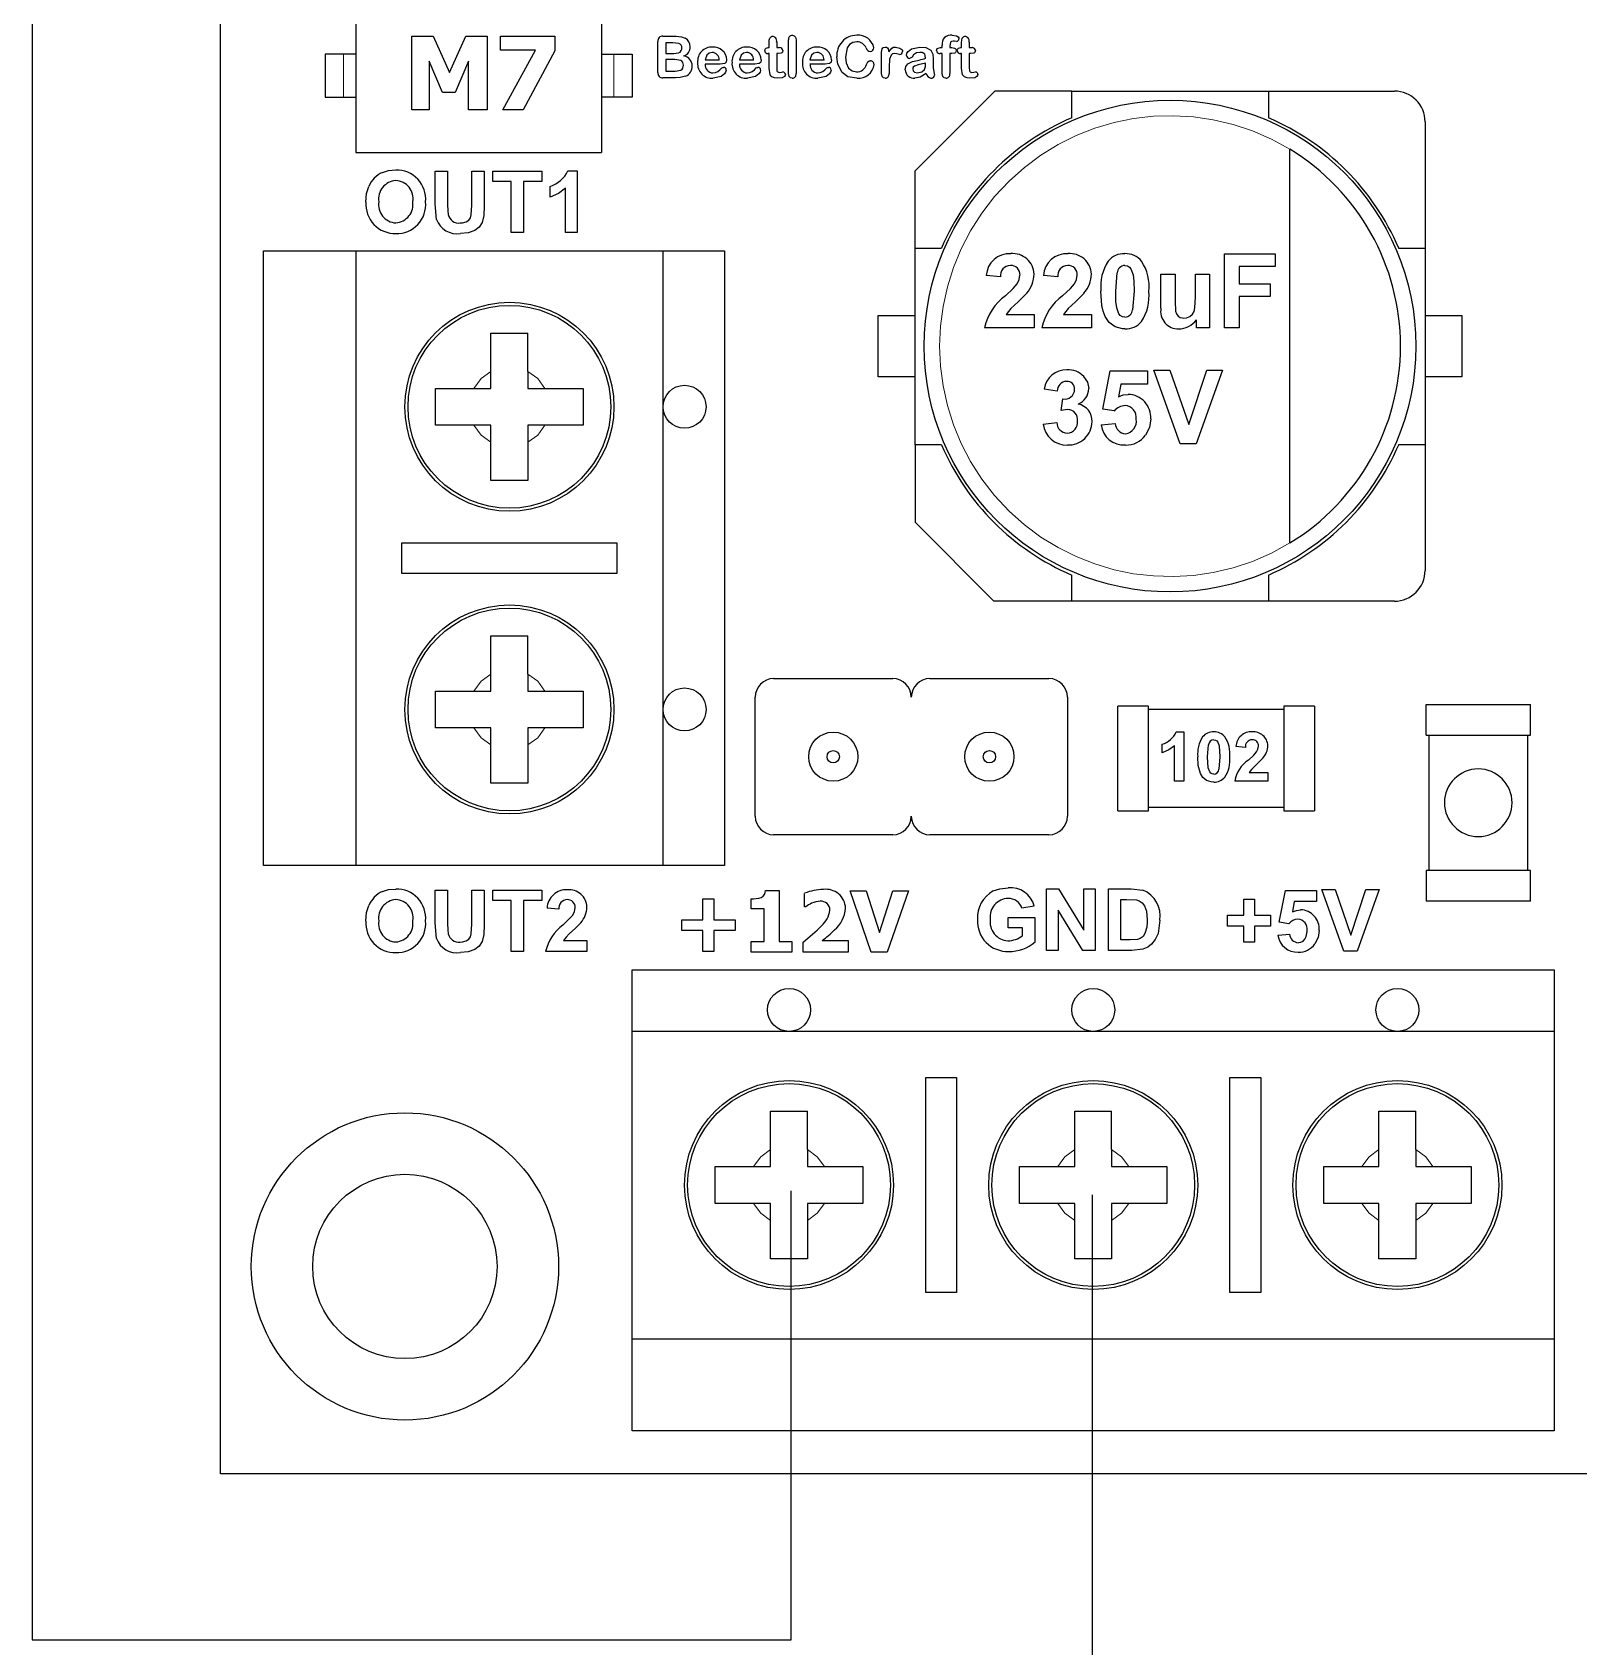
# Model space of a CAD drawing. Header units: millimetres. Extents: x 123.5 to 144.3, y 105.4 to 121.6.
# Drawn here: x 137.555 to 139.568, y 113.625 to 115.727 of the extents above; entities that cross this region are included whole.
import ezdxf

# ---------------------------------------------------------------- set-up
doc = ezdxf.new("R2010")
doc.units = ezdxf.units.MM
doc.linetypes.add('PHANTOM', pattern=[12.7, 6.35, -1.27, 1.27, -1.27, 1.27, -1.27])
doc.layers.add('DESC', color=250, linetype='Continuous')
doc.layers.add('WIRES', color=7, linetype='Continuous')

# ---------------------------------------------------------------- blocks, each defined once
blk = doc.blocks.new('L298N')
at = {"color": 7, "linetype": 'Continuous', "lineweight": 25}
for p, q in [((147.1337, 110.895), (147.1337, 115.27)), ((147.3537, 113.295), (147.3537, 113.045)), ((147.7537, 113.295), (147.7537, 113.045)), ((147.4448, 113.2343), (147.4795, 113.2343)), ((147.4448, 113.1143), (147.4448, 113.2343)), ((147.4795, 113.2343), (147.5061, 113.1751)), ((147.5061, 113.1751), (147.5326, 113.2343)), ((147.5326, 113.2343), (147.5673, 113.2343)), ((147.5673, 113.2343), (147.5673, 113.1143)), ((147.5892, 113.2343), (147.6775, 113.2343)), ((147.5892, 113.2116), (147.5892, 113.2343)), ((147.6775, 113.2343), (147.6775, 113.2105)), ((147.8452, 113.1751), (147.8452, 113.2257)), ((147.8535, 113.2341), (147.8752, 113.2341)), ((147.8696, 113.2236), (147.8583, 113.2236)), ((147.8583, 113.2236), (147.8583, 113.2061)), ((148.0263, 113.2157), (148.0263, 113.2234)), ((148.0386, 113.2244), (148.0386, 113.2157)), ((148.0578, 113.1735), (148.0578, 113.2282)), ((148.0701, 113.2282), (148.0701, 113.1735)), ((148.3081, 113.2157), (148.3081, 113.2196)), ((148.3203, 113.2187), (148.3203, 113.2157)), ((148.3396, 113.2157), (148.3396, 113.2234)), ((148.3518, 113.2244), (148.3518, 113.2157)), ((147.3037, 113.205), (147.3037, 113.135)), ((147.3337, 113.205), (147.3037, 113.205)), ((147.3537, 113.205), (147.3337, 113.205)), ((147.495, 113.1425), (147.4732, 113.1938)), ((147.4732, 113.1938), (147.4732, 113.1143)), ((147.5374, 113.1938), (147.5156, 113.1425)), ((147.5374, 113.1143), (147.5374, 113.1938)), ((147.6464, 113.2116), (147.5892, 113.2116)), ((147.5928, 113.1143), (147.6464, 113.2116)), ((147.6775, 113.2105), (147.6262, 113.1143)), ((147.7537, 113.205), (147.7737, 113.205)), ((147.7737, 113.205), (147.8037, 113.205)), ((147.8037, 113.205), (147.8037, 113.135)), ((147.8583, 113.2061), (147.871, 113.2061)), ((147.8583, 113.1965), (147.8583, 113.1772)), ((147.8727, 113.1965), (147.8583, 113.1965)), ((147.9222, 113.1956), (147.9451, 113.1956)), ((147.9782, 113.1956), (148.0011, 113.1956)), ((148.0263, 113.2061), (148.0247, 113.2061)), ((148.025, 113.2157), (148.0263, 113.2157)), ((148.0263, 113.1824), (148.0263, 113.2061)), ((148.0386, 113.2157), (148.0432, 113.2157)), ((148.0409, 113.2061), (148.0386, 113.2061)), ((148.0386, 113.2061), (148.0386, 113.1834)), ((148.0928, 113.1956), (148.1157, 113.1956)), ((148.2092, 113.1734), (148.2092, 113.2082)), ((148.3081, 113.2061), (148.3046, 113.2061)), ((148.3051, 113.2157), (148.3081, 113.2157)), ((148.3081, 113.1734), (148.3081, 113.2061)), ((148.3203, 113.2157), (148.3234, 113.2157)), ((148.3234, 113.2061), (148.3203, 113.2061)), ((148.3203, 113.2061), (148.3203, 113.1734)), ((148.3396, 113.2061), (148.3379, 113.2061)), ((148.3382, 113.2157), (148.3396, 113.2157)), ((148.3396, 113.1824), (148.3396, 113.2061)), ((148.3518, 113.2157), (148.3565, 113.2157)), ((148.3542, 113.2061), (148.3518, 113.2061)), ((148.3518, 113.2061), (148.3518, 113.1834)), ((147.874, 113.1667), (147.8535, 113.1667)), ((147.8583, 113.1772), (147.8732, 113.1772)), ((147.9469, 113.1886), (147.9222, 113.1886)), ((148.0029, 113.1886), (147.9782, 113.1886)), ((148.1175, 113.1886), (148.0928, 113.1886)), ((148.2215, 113.184), (148.2215, 113.1735)), ((148.281, 113.1887), (148.281, 113.1904)), ((147.5156, 113.1425), (147.495, 113.1425)), ((148.2637, 113.015), (148.3937, 113.145)), ((148.5187, 113.145), (148.3937, 113.145)), ((148.5187, 113.1017), (148.5187, 113.145)), ((148.5187, 113.145), (148.8387, 113.145)), ((148.8387, 113.145), (149.0437, 113.145)), ((148.8387, 113.145), (148.8387, 113.1017)), ((147.3037, 113.135), (147.3337, 113.135)), ((147.3337, 113.135), (147.3537, 113.135)), ((147.4732, 113.1143), (147.4448, 113.1143)), ((147.5673, 113.1143), (147.5374, 113.1143)), ((147.6262, 113.1143), (147.5928, 113.1143)), ((147.7737, 113.135), (147.7537, 113.135)), ((147.8037, 113.135), (147.7737, 113.135)), ((149.0937, 113.095), (149.0937, 112.8896)), ((147.3537, 113.045), (147.7537, 113.045)), ((148.8737, 112.4097), (148.8737, 113.0503)), ((147.4829, 113.0149), (147.5031, 113.0149)), ((147.4829, 112.9615), (147.4829, 113.0149)), ((147.5031, 113.0149), (147.5031, 112.9607)), ((147.5425, 112.9596), (147.5425, 113.0149)), ((147.5425, 113.0149), (147.5627, 113.0149)), ((147.5627, 113.0149), (147.5627, 112.9624)), ((147.5769, 113.0149), (147.6563, 113.0149)), ((147.5769, 112.998), (147.5769, 113.0149)), ((147.6563, 113.0149), (147.6563, 112.998)), ((147.6986, 113.0153), (147.7142, 113.0153)), ((147.7142, 113.0153), (147.7142, 112.9149)), ((148.2637, 112.8896), (148.2637, 113.015)), ((147.6065, 112.998), (147.5769, 112.998)), ((147.6065, 112.9149), (147.6065, 112.998)), ((147.6563, 112.998), (147.6267, 112.998)), ((147.6267, 112.998), (147.6267, 112.9149)), ((147.6702, 112.9726), (147.6702, 112.99)), ((147.695, 112.9149), (147.695, 112.9871)), ((147.4849, 112.9362), (147.4829, 112.9615)), ((147.6267, 112.9149), (147.6065, 112.9149)), ((147.7142, 112.9149), (147.695, 112.9149)), ((147.2037, 111.885), (147.2037, 112.885)), ((147.2037, 112.885), (147.3537, 112.885)), ((147.3537, 112.885), (147.8537, 112.885)), ((147.3537, 112.885), (147.3537, 111.885)), ((147.8537, 111.885), (147.8537, 112.885)), ((147.8537, 112.885), (147.9537, 112.885)), ((147.9537, 112.885), (147.9537, 111.885)), ((148.2637, 112.8896), (148.3066, 112.8896)), ((148.2637, 112.5696), (148.2637, 112.8896)), ((148.7671, 112.88), (148.8495, 112.88)), ((148.7671, 112.76), (148.7671, 112.88)), ((148.8495, 112.88), (148.8495, 112.8597)), ((149.0507, 112.8896), (149.0937, 112.8896)), ((149.0937, 112.8896), (149.0937, 112.5696)), ((148.8495, 112.8597), (148.7913, 112.8597)), ((148.7913, 112.8597), (148.7913, 112.8313)), ((148.4027, 112.8426), (148.3797, 112.8449)), ((148.4959, 112.8426), (148.4729, 112.8449)), ((148.5903, 112.8192), (148.5927, 112.8492)), ((148.6639, 112.792), (148.6639, 112.847)), ((148.6639, 112.847), (148.687, 112.847)), ((148.687, 112.847), (148.687, 112.807)), ((148.72, 112.8103), (148.72, 112.847)), ((148.72, 112.847), (148.743, 112.847)), ((148.743, 112.847), (148.743, 112.76)), ((148.7913, 112.8313), (148.8415, 112.8313)), ((148.8415, 112.8313), (148.8415, 112.811)), ((148.6201, 112.8192), (148.6177, 112.7892)), ((148.8415, 112.811), (148.7913, 112.811)), ((148.7913, 112.811), (148.7913, 112.76)), ((148.2037, 112.78), (148.2637, 112.78)), ((148.2037, 112.68), (148.2037, 112.78)), ((148.4119, 112.7814), (148.4576, 112.7814)), ((148.4576, 112.7814), (148.4576, 112.76)), ((148.5051, 112.7814), (148.5508, 112.7814)), ((148.5508, 112.7814), (148.5508, 112.76)), ((148.7216, 112.76), (148.7216, 112.773)), ((149.0937, 112.78), (149.1537, 112.78)), ((149.1537, 112.78), (149.1537, 112.68)), ((147.5737, 112.7513), (147.6337, 112.7513)), ((147.5737, 112.6889), (147.5737, 112.7513)), ((147.6337, 112.6889), (147.6337, 112.7513)), ((148.4576, 112.76), (148.377, 112.76)), ((148.5508, 112.76), (148.4702, 112.76)), ((148.743, 112.76), (148.7216, 112.76)), ((148.7913, 112.76), (148.7671, 112.76)), ((147.5737, 112.6613), (147.5737, 112.6889)), ((147.6337, 112.6889), (147.6337, 112.6613)), ((148.2637, 112.68), (148.2037, 112.68)), ((148.5692, 112.6272), (148.581, 112.6896)), ((148.581, 112.6896), (148.642, 112.6896)), ((148.5985, 112.6681), (148.5948, 112.6477)), ((148.642, 112.6681), (148.5985, 112.6681)), ((148.642, 112.6896), (148.642, 112.6681)), ((148.6523, 112.6911), (148.6785, 112.6911)), ((148.6952, 112.5711), (148.6523, 112.6911)), ((148.6785, 112.6911), (148.709, 112.6023)), ((148.709, 112.6023), (148.7384, 112.6911)), ((148.7641, 112.6911), (148.7212, 112.5711)), ((148.7384, 112.6911), (148.7641, 112.6911)), ((149.1537, 112.68), (149.0937, 112.68)), ((147.4837, 112.6613), (147.546, 112.6613)), ((147.4837, 112.6013), (147.4837, 112.6613)), ((147.546, 112.6613), (147.5737, 112.6613)), ((147.6337, 112.6613), (147.6614, 112.6613)), ((147.6614, 112.6613), (147.7237, 112.6613)), ((147.7237, 112.6613), (147.7237, 112.6013)), ((148.4952, 112.6567), (148.4739, 112.6602)), ((148.5018, 112.6253), (148.5044, 112.644)), ((148.5123, 112.627), (148.5018, 112.6253)), ((148.5879, 112.6245), (148.5692, 112.6272)), ((147.546, 112.6013), (147.4837, 112.6013)), ((147.5737, 112.6013), (147.546, 112.6013)), ((147.5737, 112.5736), (147.5737, 112.6013)), ((147.6337, 112.6013), (147.6337, 112.5736)), ((147.6614, 112.6013), (147.6337, 112.6013)), ((147.7237, 112.6013), (147.6614, 112.6013)), ((148.4722, 112.6031), (148.4944, 112.6058)), ((148.5665, 112.602), (148.5895, 112.6043)), ((147.5737, 112.5113), (147.5737, 112.5736)), ((147.6337, 112.5736), (147.6337, 112.5113)), ((148.3066, 112.5696), (148.2637, 112.5696)), ((148.2637, 112.5696), (148.2637, 112.4435)), ((148.7212, 112.5711), (148.6952, 112.5711)), ((149.0937, 112.5696), (149.0507, 112.5696)), ((149.0937, 112.5696), (149.0937, 112.365)), ((147.6337, 112.5113), (147.5737, 112.5113)), ((148.3921, 112.315), (148.2637, 112.4435)), ((147.4287, 112.41), (147.7787, 112.41)), ((147.4287, 112.36), (147.4287, 112.41)), ((147.7787, 112.41), (147.7787, 112.36)), ((147.7787, 112.36), (147.4287, 112.36)), ((148.5187, 112.315), (148.5187, 112.3576)), ((148.8387, 112.3576), (148.8387, 112.315)), ((148.5187, 112.315), (148.3921, 112.315)), ((148.8387, 112.315), (148.5187, 112.315)), ((149.0437, 112.315), (148.8387, 112.315)), ((147.5737, 112.2588), (147.6337, 112.2588)), ((147.5737, 112.1964), (147.5737, 112.2588)), ((147.6337, 112.1964), (147.6337, 112.2588)), ((147.5737, 112.1688), (147.5737, 112.1964)), ((147.6337, 112.1964), (147.6337, 112.1688)), ((147.4837, 112.1688), (147.546, 112.1688)), ((147.4837, 112.1088), (147.4837, 112.1688)), ((147.546, 112.1688), (147.5737, 112.1688)), ((147.6337, 112.1688), (147.6614, 112.1688)), ((147.6614, 112.1688), (147.7237, 112.1688)), ((147.7237, 112.1688), (147.7237, 112.1088)), ((148.0337, 112.189), (148.2277, 112.189)), ((148.2877, 112.189), (148.4817, 112.189)), ((148.0037, 111.965), (148.0037, 112.159)), ((148.5117, 112.159), (148.5117, 111.965)), ((148.6437, 112.1441), (148.5937, 112.1441)), ((148.5937, 111.9741), (148.5937, 112.1441)), ((148.6437, 111.9741), (148.6437, 112.1441)), ((148.8637, 112.1441), (148.8637, 111.9741)), ((148.9137, 112.1441), (148.8637, 112.1441)), ((148.9137, 112.1441), (148.9137, 111.9741)), ((149.0952, 112.097), (149.0952, 112.147)), ((149.0952, 112.147), (149.2652, 112.147)), ((149.2652, 112.097), (149.2652, 112.147)), ((148.6437, 112.1391), (148.8637, 112.1391)), ((147.546, 112.1088), (147.4837, 112.1088)), ((147.5737, 112.1088), (147.546, 112.1088)), ((147.5737, 112.0811), (147.5737, 112.1088)), ((147.6337, 112.1088), (147.6337, 112.0811)), ((147.6614, 112.1088), (147.6337, 112.1088)), ((147.7237, 112.1088), (147.6614, 112.1088)), ((148.6886, 112.1023), (148.701, 112.1023)), ((148.701, 112.1023), (148.701, 112.022)), ((149.0952, 112.097), (149.2652, 112.097)), ((149.1002, 111.877), (149.1002, 112.097)), ((149.2602, 112.097), (149.2602, 111.877)), ((147.5737, 112.0188), (147.5737, 112.0811)), ((147.6337, 112.0811), (147.6337, 112.0188)), ((148.6659, 112.0682), (148.6659, 112.0821)), ((148.6857, 112.022), (148.6857, 112.0798)), ((148.7399, 112.0615), (148.7415, 112.0815)), ((148.8012, 112.0771), (148.7859, 112.0786)), ((148.7598, 112.0615), (148.7582, 112.0415)), ((148.8074, 112.0363), (148.8378, 112.0363)), ((148.8378, 112.0363), (148.8378, 112.022)), ((147.6337, 112.0188), (147.5737, 112.0188)), ((148.701, 112.022), (148.6857, 112.022)), ((148.8378, 112.022), (148.7841, 112.022)), ((148.5937, 111.9741), (148.6437, 111.9741)), ((148.8637, 111.9791), (148.6437, 111.9791)), ((148.8637, 111.9741), (148.9137, 111.9741)), ((148.2277, 111.935), (148.0337, 111.935)), ((148.4817, 111.935), (148.2877, 111.935)), ((147.3537, 111.885), (147.2037, 111.885)), ((147.8537, 111.885), (147.3537, 111.885)), ((147.9537, 111.885), (147.8537, 111.885)), ((149.0952, 111.877), (149.0952, 111.827)), ((149.2652, 111.877), (149.0952, 111.877)), ((149.2652, 111.827), (149.2652, 111.877)), ((147.4829, 111.8449), (147.5031, 111.8449)), ((147.4829, 111.7915), (147.4829, 111.8449)), ((147.5031, 111.8449), (147.5031, 111.7907)), ((147.5425, 111.8449), (147.5627, 111.8449)), ((147.5425, 111.7896), (147.5425, 111.8449)), ((147.5627, 111.8449), (147.5627, 111.7924)), ((147.5769, 111.8449), (147.6563, 111.8449)), ((147.5769, 111.828), (147.5769, 111.8449)), ((147.6065, 111.828), (147.5769, 111.828)), ((147.6065, 111.7449), (147.6065, 111.828)), ((147.6563, 111.828), (147.6267, 111.828)), ((147.6267, 111.828), (147.6267, 111.7449)), ((147.6563, 111.8449), (147.6563, 111.828)), ((147.9187, 111.7967), (147.9187, 111.8308)), ((147.9187, 111.8308), (147.9364, 111.8308)), ((147.9364, 111.8308), (147.9364, 111.7967)), ((147.9969, 111.8143), (147.9969, 111.8306)), ((148.0205, 111.8442), (148.0424, 111.8442)), ((148.0424, 111.8442), (148.0424, 111.7613)), ((148.084, 111.8178), (148.084, 111.8396)), ((148.158, 111.8439), (148.184, 111.8439)), ((148.1923, 111.7439), (148.158, 111.8439)), ((148.184, 111.8439), (148.2058, 111.7761)), ((148.2058, 111.7761), (148.2275, 111.8439)), ((148.2529, 111.8439), (148.2185, 111.7439)), ((148.2275, 111.8439), (148.2529, 111.8439)), ((148.4778, 111.7467), (148.4778, 111.8467)), ((148.4778, 111.8467), (148.4973, 111.8467)), ((148.4973, 111.8467), (148.5384, 111.7797)), ((148.5384, 111.7797), (148.5384, 111.8467)), ((148.5384, 111.8467), (148.5571, 111.8467)), ((148.5571, 111.8467), (148.5571, 111.7467)), ((148.5784, 111.8467), (148.6153, 111.8467)), ((148.5784, 111.7467), (148.5784, 111.8467)), ((148.5986, 111.8298), (148.6076, 111.8298)), ((148.5986, 111.7637), (148.5986, 111.8298)), ((148.6076, 111.8298), (148.6243, 111.8288)), ((148.6153, 111.8467), (148.6344, 111.8448)), ((148.7985, 111.804), (148.7985, 111.8299)), ((148.7985, 111.8299), (148.816, 111.8299)), ((148.816, 111.8299), (148.816, 111.804)), ((148.8565, 111.7925), (148.8664, 111.8444)), ((148.8664, 111.8444), (148.9171, 111.8444)), ((148.8809, 111.8265), (148.8779, 111.8095)), ((148.9171, 111.8265), (148.8809, 111.8265)), ((148.9171, 111.8444), (148.9171, 111.8265)), ((148.9615, 111.7457), (148.9257, 111.8457)), ((148.9257, 111.8457), (148.9476, 111.8457)), ((148.9476, 111.8457), (148.973, 111.7717)), ((148.973, 111.7717), (148.9975, 111.8457)), ((149.0189, 111.8457), (148.9831, 111.7457)), ((148.9975, 111.8457), (149.0189, 111.8457)), ((149.2652, 111.827), (149.0952, 111.827)), ((147.6841, 111.8137), (147.665, 111.8156)), ((148.018, 111.8143), (147.9969, 111.8143)), ((148.018, 111.7613), (148.018, 111.8143)), ((148.0859, 111.8178), (148.084, 111.8178)), ((148.4154, 111.7834), (148.4154, 111.8003)), ((148.4154, 111.8003), (148.4589, 111.8003)), ((148.4576, 111.819), (148.4376, 111.8153)), ((148.4589, 111.8003), (148.4589, 111.7605)), ((148.5369, 111.7467), (148.4964, 111.8124)), ((148.4964, 111.8124), (148.4964, 111.7467)), ((148.7723, 111.804), (148.7985, 111.804)), ((148.7723, 111.7861), (148.7723, 111.804)), ((148.816, 111.804), (148.8423, 111.804)), ((148.8423, 111.804), (148.8423, 111.7861)), ((147.4849, 111.7662), (147.4829, 111.7915)), ((147.8843, 111.7793), (147.8843, 111.7967)), ((147.8843, 111.7967), (147.9187, 111.7967)), ((147.9187, 111.7793), (147.8843, 111.7793)), ((147.9187, 111.7452), (147.9187, 111.7793)), ((147.9364, 111.7967), (147.9708, 111.7967)), ((147.9708, 111.7793), (147.9364, 111.7793)), ((147.9364, 111.7793), (147.9364, 111.7452)), ((147.9708, 111.7967), (147.9708, 111.7793)), ((148.4385, 111.7834), (148.4154, 111.7834)), ((148.4385, 111.7707), (148.4385, 111.7834)), ((148.6623, 111.7957), (148.6592, 111.7745)), ((148.7985, 111.7861), (148.7723, 111.7861)), ((148.7985, 111.7601), (148.7985, 111.7861)), ((148.8423, 111.7861), (148.816, 111.7861)), ((148.816, 111.7861), (148.816, 111.7601)), ((148.8721, 111.7902), (148.8565, 111.7925)), ((147.6918, 111.7627), (147.7298, 111.7627)), ((147.7298, 111.7627), (147.7298, 111.7449)), ((147.9969, 111.7439), (147.9969, 111.7613)), ((147.9969, 111.7613), (148.018, 111.7613)), ((148.0424, 111.7613), (148.063, 111.7613)), ((148.063, 111.7613), (148.063, 111.7439)), ((148.0815, 111.7439), (148.0815, 111.7602)), ((148.1127, 111.7628), (148.155, 111.7628)), ((148.155, 111.7628), (148.155, 111.7439)), ((148.6137, 111.7637), (148.5986, 111.7637)), ((148.6259, 111.7646), (148.6137, 111.7637)), ((148.6343, 111.7489), (148.6164, 111.7467)), ((148.816, 111.7601), (148.7985, 111.7601)), ((148.8542, 111.7714), (148.8734, 111.7734)), ((147.6267, 111.7449), (147.6065, 111.7449)), ((147.7298, 111.7449), (147.6627, 111.7449)), ((147.9364, 111.7452), (147.9187, 111.7452)), ((148.063, 111.7439), (147.9969, 111.7439)), ((148.155, 111.7439), (148.0815, 111.7439)), ((148.2185, 111.7439), (148.1923, 111.7439)), ((148.4964, 111.7467), (148.4778, 111.7467)), ((148.5571, 111.7467), (148.5369, 111.7467)), ((148.6164, 111.7467), (148.5784, 111.7467)), ((148.9831, 111.7457), (148.9615, 111.7457)), ((147.8037, 111.715), (149.3037, 111.715)), ((147.8037, 111.615), (147.8037, 111.715)), ((149.3037, 111.715), (149.3037, 111.615)), ((149.3037, 111.615), (147.8037, 111.615)), ((147.8037, 111.115), (147.8037, 111.615)), ((149.3037, 111.615), (149.3037, 111.115)), ((148.2812, 111.54), (148.3312, 111.54)), ((148.2812, 111.19), (148.2812, 111.54)), ((148.3312, 111.54), (148.3312, 111.19)), ((148.7762, 111.54), (148.8262, 111.54)), ((148.7762, 111.19), (148.7762, 111.54)), ((148.8262, 111.54), (148.8262, 111.19)), ((148.0287, 111.485), (148.0887, 111.485)), ((148.0287, 111.4227), (148.0287, 111.485)), ((148.0887, 111.4227), (148.0887, 111.485)), ((148.5237, 111.485), (148.5837, 111.485)), ((148.5237, 111.4227), (148.5237, 111.485)), ((148.5837, 111.4227), (148.5837, 111.485)), ((149.0187, 111.485), (149.0787, 111.485)), ((149.0187, 111.4227), (149.0187, 111.485)), ((149.0787, 111.4227), (149.0787, 111.485)), ((148.0287, 111.395), (148.0287, 111.4227)), ((148.0887, 111.4227), (148.0887, 111.395)), ((148.5237, 111.395), (148.5237, 111.4227)), ((148.5837, 111.4227), (148.5837, 111.395)), ((149.0187, 111.395), (149.0187, 111.4227)), ((149.0787, 111.4227), (149.0787, 111.395)), ((147.9387, 111.395), (148.001, 111.395)), ((147.9387, 111.335), (147.9387, 111.395)), ((148.001, 111.395), (148.0287, 111.395)), ((148.0887, 111.395), (148.1164, 111.395)), ((148.1164, 111.395), (148.1787, 111.395)), ((148.1787, 111.395), (148.1787, 111.335)), ((148.4337, 111.395), (148.496, 111.395)), ((148.4337, 111.335), (148.4337, 111.395)), ((148.496, 111.395), (148.5237, 111.395)), ((148.5837, 111.395), (148.6114, 111.395)), ((148.6114, 111.395), (148.6737, 111.395)), ((148.6737, 111.395), (148.6737, 111.335)), ((148.9287, 111.395), (148.991, 111.395)), ((148.9287, 111.335), (148.9287, 111.395)), ((148.991, 111.395), (149.0187, 111.395)), ((149.0787, 111.395), (149.1064, 111.395)), ((149.1064, 111.395), (149.1687, 111.395)), ((149.1687, 111.395), (149.1687, 111.335)), ((148.001, 111.335), (147.9387, 111.335)), ((148.0287, 111.335), (148.001, 111.335)), ((148.0287, 111.3074), (148.0287, 111.335)), ((148.0887, 111.335), (148.0887, 111.3074)), ((148.1164, 111.335), (148.0887, 111.335)), ((148.1787, 111.335), (148.1164, 111.335)), ((148.496, 111.335), (148.4337, 111.335)), ((148.5237, 111.335), (148.496, 111.335)), ((148.5237, 111.3074), (148.5237, 111.335)), ((148.5837, 111.335), (148.5837, 111.3074)), ((148.6114, 111.335), (148.5837, 111.335)), ((148.6737, 111.335), (148.6114, 111.335)), ((148.991, 111.335), (148.9287, 111.335)), ((149.0187, 111.335), (148.991, 111.335)), ((149.0187, 111.3074), (149.0187, 111.335)), ((149.0787, 111.335), (149.0787, 111.3074)), ((149.1064, 111.335), (149.0787, 111.335)), ((149.1687, 111.335), (149.1064, 111.335)), ((148.0287, 111.245), (148.0287, 111.3074)), ((148.0887, 111.3074), (148.0887, 111.245)), ((148.5237, 111.245), (148.5237, 111.3074)), ((148.5837, 111.3074), (148.5837, 111.245)), ((149.0187, 111.245), (149.0187, 111.3074)), ((149.0787, 111.3074), (149.0787, 111.245)), ((148.0887, 111.245), (148.0287, 111.245)), ((148.5837, 111.245), (148.5237, 111.245)), ((149.0787, 111.245), (149.0187, 111.245)), ((148.3312, 111.19), (148.2812, 111.19)), ((148.8262, 111.19), (148.7762, 111.19)), ((147.8037, 111.115), (149.3037, 111.115)), ((147.8037, 110.965), (147.8037, 111.115)), ((149.3037, 111.115), (149.3037, 110.965)), ((149.3037, 110.965), (147.8037, 110.965)), ((151.4337, 110.895), (147.1337, 110.895))]:
    blk.add_line(p, q, dxfattribs=at)
at = {"color": 8, "linetype": 'PHANTOM', "lineweight": 18}
for p, q in [((147.3337, 113.135), (147.3337, 113.205)), ((147.7737, 113.205), (147.7737, 113.135))]:
    blk.add_line(p, q, dxfattribs=at)
at = {"color": 7, "linetype": 'Continuous', "lineweight": 25, "flags": 128}
for points in [[(147.8845, 113.2151), (147.8842, 113.2176), (147.8833, 113.2198), (147.8816, 113.2215), (147.8793, 113.2225), (147.8696, 113.2236)], [(147.8752, 113.2341), (147.8837, 113.2335), (147.8899, 113.2311)], [(148.0263, 113.2234), (148.0265, 113.2278), (148.0274, 113.2312)], [(148.0324, 113.2341), (148.035, 113.2335), (148.0367, 113.2323)], [(148.0639, 113.2359), (148.0669, 113.2351), (148.0691, 113.2329), (148.0701, 113.2282)], [(148.169, 113.2254), (148.1626, 113.2242), (148.1572, 113.2207), (148.1535, 113.2153), (148.1506, 113.2003)], [(148.3257, 113.2262), (148.323, 113.2258), (148.3219, 113.2251), (148.3212, 113.224), (148.3203, 113.2187)], [(148.3241, 113.2359), (148.331, 113.235), (148.3339, 113.2333), (148.3349, 113.2319), (148.3352, 113.2302)], [(148.3313, 113.2257), (148.3282, 113.226), (148.3257, 113.2262)], [(148.3396, 113.2234), (148.3397, 113.2278), (148.3406, 113.2312)], [(148.3457, 113.2341), (148.3482, 113.2335), (148.3499, 113.2323)], [(147.871, 113.2061), (147.8787, 113.207), (147.8814, 113.2084), (147.8833, 113.2108)], [(147.8872, 113.187), (147.8861, 113.1917), (147.8845, 113.1936), (147.8824, 113.1949), (147.8727, 113.1965)], [(147.8833, 113.2108), (147.8843, 113.2131), (147.8845, 113.2151)], [(147.9336, 113.2079), (147.9286, 113.2067), (147.9247, 113.2033), (147.9222, 113.1956)], [(147.9572, 113.196), (147.9566, 113.1923), (147.9556, 113.1908), (147.9541, 113.1898), (147.9469, 113.1886)], [(147.9896, 113.2079), (147.9846, 113.2067), (147.9807, 113.2033), (147.9782, 113.1956)], [(148.0132, 113.196), (148.0126, 113.1923), (148.0116, 113.1908), (148.0101, 113.1898), (148.0029, 113.1886)], [(148.0191, 113.2109), (148.0197, 113.2132), (148.0213, 113.2149), (148.025, 113.2157)], [(148.0487, 113.2109), (148.0481, 113.2085), (148.0472, 113.2075), (148.0461, 113.2069), (148.0409, 113.2061)], [(148.1042, 113.2079), (148.0992, 113.2067), (148.0953, 113.2033), (148.0928, 113.1956)], [(148.1279, 113.196), (148.1273, 113.1923), (148.1263, 113.1908), (148.1247, 113.1898), (148.1175, 113.1886)], [(148.145, 113.1753), (148.1381, 113.1887), (148.1366, 113.2006)], [(148.1506, 113.2003), (148.1516, 113.1909), (148.1555, 113.1823), (148.1613, 113.1778), (148.1686, 113.1764)], [(148.1847, 113.1881), (148.1872, 113.1928), (148.189, 113.194), (148.1911, 113.1942)], [(148.2092, 113.2082), (148.2103, 113.2139), (148.2112, 113.2151), (148.2123, 113.216), (148.2152, 113.2166)], [(148.2152, 113.2166), (148.2172, 113.2163), (148.219, 113.2154), (148.2201, 113.2137), (148.2211, 113.209)], [(148.2211, 113.209), (148.2261, 113.215), (148.2289, 113.2163), (148.232, 113.2166)], [(148.2304, 113.2061), (148.2272, 113.2055), (148.2247, 113.2034), (148.2223, 113.1972), (148.2215, 113.184)], [(148.2384, 113.2044), (148.234, 113.2056), (148.2304, 113.2061)], [(148.232, 113.2166), (148.2391, 113.215), (148.2421, 113.2129), (148.2431, 113.2114), (148.2435, 113.2096)], [(148.2477, 113.1797), (148.2488, 113.185), (148.252, 113.1894), (148.2596, 113.1931)], [(148.2499, 113.203), (148.2506, 113.2065), (148.2523, 113.2096), (148.2579, 113.2139), (148.2718, 113.2166)], [(148.2717, 113.2079), (148.266, 113.2071), (148.2614, 113.2038), (148.2589, 113.2), (148.255, 113.1981)], [(148.281, 113.1982), (148.2802, 113.203), (148.2795, 113.2048), (148.2783, 113.2063), (148.2751, 113.2076), (148.2717, 113.2079)], [(148.2718, 113.2166), (148.2812, 113.2157), (148.2895, 113.2114), (148.2926, 113.2048), (148.2933, 113.1974)], [(148.2933, 113.1974), (148.2933, 113.1894), (148.2932, 113.1831)], [(148.2988, 113.2109), (148.299, 113.2126), (148.2998, 113.2141), (148.3012, 113.215), (148.3051, 113.2157)], [(148.3234, 113.2157), (148.3282, 113.215), (148.3292, 113.2143), (148.33, 113.2134), (148.3305, 113.2123), (148.3306, 113.2111)], [(148.3306, 113.2111), (148.3302, 113.2086), (148.3295, 113.2076), (148.3285, 113.2069), (148.3234, 113.2061)], [(148.3323, 113.2109), (148.3329, 113.2132), (148.3346, 113.2149), (148.3382, 113.2157)], [(148.3619, 113.2109), (148.3613, 113.2085), (148.3604, 113.2075), (148.3593, 113.2069), (148.3542, 113.2061)], [(147.8732, 113.1772), (147.8826, 113.179), (147.8846, 113.1804), (147.8861, 113.1823), (147.8872, 113.187)], [(147.8904, 113.1691), (147.8813, 113.167), (147.874, 113.1667)], [(147.9565, 113.1793), (147.9556, 113.176), (147.9537, 113.1732), (147.9483, 113.1689), (147.935, 113.1659)], [(147.9494, 113.1826), (147.9509, 113.1833), (147.9522, 113.1835)], [(148.0125, 113.1793), (148.0116, 113.176), (148.0097, 113.1732), (148.0043, 113.1689), (147.991, 113.1659)], [(148.0054, 113.1826), (148.0069, 113.1833), (148.0082, 113.1835)], [(148.0399, 113.1659), (148.0352, 113.1663), (148.0309, 113.168), (148.0279, 113.1715), (148.0263, 113.1824)], [(148.0386, 113.1834), (148.0389, 113.1782), (148.0395, 113.177), (148.0403, 113.1761), (148.0415, 113.1756), (148.0428, 113.1755)], [(148.0528, 113.1721), (148.0524, 113.1701), (148.0512, 113.1686), (148.0477, 113.1668), (148.0399, 113.1659)], [(148.0428, 113.1755), (148.0462, 113.1759), (148.0488, 113.1763)], [(148.0639, 113.1659), (148.0609, 113.1666), (148.0588, 113.1688), (148.0578, 113.1735)], [(148.1271, 113.1793), (148.1262, 113.176), (148.1243, 113.1732), (148.1189, 113.1689), (148.1056, 113.1659)], [(148.12, 113.1826), (148.1215, 113.1833), (148.1228, 113.1835)], [(148.1693, 113.1659), (148.1545, 113.1684), (148.145, 113.1753)], [(148.2153, 113.1659), (148.2123, 113.1666), (148.2102, 113.1688), (148.2092, 113.1734)], [(148.281, 113.1904), (148.269, 113.1876), (148.2631, 113.1858), (148.2608, 113.1839), (148.2602, 113.1825), (148.26, 113.181)], [(148.26, 113.181), (148.2608, 113.178), (148.263, 113.1758), (148.2678, 113.1746)], [(148.2818, 113.1734), (148.2723, 113.1674), (148.2636, 113.1659)], [(148.2678, 113.1746), (148.2749, 113.1762), (148.2793, 113.18)], [(148.2793, 113.18), (148.2807, 113.1848), (148.281, 113.1887)], [(148.2932, 113.1831), (148.2943, 113.1762), (148.2956, 113.1709)], [(148.3141, 113.1659), (148.3112, 113.1666), (148.3091, 113.1688), (148.3081, 113.1734)], [(148.3531, 113.1659), (148.3485, 113.1663), (148.3441, 113.168), (148.3411, 113.1715), (148.3396, 113.1824)], [(148.3518, 113.1834), (148.3522, 113.1782), (148.3527, 113.177), (148.3536, 113.1761), (148.3548, 113.1756), (148.3561, 113.1755)], [(148.366, 113.1721), (148.3656, 113.1701), (148.3644, 113.1686), (148.3609, 113.1668), (148.3531, 113.1659)], [(148.3561, 113.1755), (148.3594, 113.1759), (148.362, 113.1763)], [(147.3971, 113.0126), (147.4072, 113.0156), (147.4187, 113.0166)], [(147.3703, 112.9643), (147.3714, 112.9783), (147.3749, 112.9899)], [(147.695, 112.9871), (147.6835, 112.9786), (147.6702, 112.9726)], [(147.5031, 112.9607), (147.5033, 112.9501), (147.5039, 112.944)], [(147.5234, 112.9304), (147.5274, 112.9307), (147.5335, 112.9323), (147.5375, 112.935), (147.5404, 112.9389), (147.5417, 112.9435), (147.5425, 112.9596)], [(147.5627, 112.9624), (147.5627, 112.9584), (147.5619, 112.9424), (147.5592, 112.9312), (147.5544, 112.9238), (147.5475, 112.9184), (147.5364, 112.9143), (147.524, 112.9132)], [(148.6052, 112.8613), (148.6092, 112.8606), (148.6127, 112.8586), (148.6151, 112.8556), (148.6185, 112.8459), (148.6196, 112.8356), (148.6201, 112.8192)], [(148.4107, 112.8117), (148.4233, 112.8238), (148.4298, 112.8313)], [(148.4298, 112.8313), (148.4333, 112.8384), (148.4345, 112.8454)], [(148.5039, 112.8117), (148.5165, 112.8238), (148.523, 112.8313)], [(148.523, 112.8313), (148.5265, 112.8384), (148.5277, 112.8454)], [(148.4455, 112.8163), (148.4429, 112.8133), (148.4315, 112.802), (148.4256, 112.7966), (148.4198, 112.7911), (148.4119, 112.7814)], [(148.5387, 112.8163), (148.5361, 112.8133), (148.5247, 112.802), (148.5188, 112.7966), (148.513, 112.7911), (148.5051, 112.7814)], [(148.6052, 112.758), (148.6012, 112.7582), (148.5894, 112.7613), (148.5794, 112.7685), (148.5729, 112.778), (148.5697, 112.7868), (148.5678, 112.7959), (148.5662, 112.8194)], [(148.6052, 112.7771), (148.6012, 112.7778), (148.5977, 112.7798), (148.5953, 112.7828), (148.5919, 112.7924), (148.5907, 112.8026), (148.5903, 112.8192)], [(148.687, 112.807), (148.687, 112.803), (148.6877, 112.787), (148.689, 112.7827), (148.6917, 112.779), (148.6951, 112.7768), (148.699, 112.7758), (148.7013, 112.7756)], [(148.7013, 112.7756), (148.7053, 112.776), (148.7108, 112.7782), (148.7153, 112.7819), (148.718, 112.7862), (148.7193, 112.7924), (148.72, 112.8103)], [(148.5381, 112.6808), (148.5445, 112.6714), (148.5466, 112.6609)], [(148.5948, 112.6477), (148.6026, 112.6506), (148.6106, 112.6515)], [(148.6473, 112.6115), (148.6451, 112.5975), (148.6387, 112.585)], [(148.7498, 112.0896), (148.7525, 112.0891), (148.7548, 112.0878), (148.7564, 112.0858), (148.7586, 112.0795), (148.7598, 112.0615)], [(148.6857, 112.0798), (148.6765, 112.073), (148.6659, 112.0682)], [(148.8066, 112.0565), (148.8149, 112.0646), (148.8193, 112.0696)], [(148.8193, 112.0696), (148.8217, 112.0743), (148.8224, 112.079)], [(148.7498, 112.0207), (148.7458, 112.021), (148.7382, 112.0234), (148.7322, 112.0282), (148.728, 112.0347), (148.7247, 112.0477), (148.7238, 112.0617)], [(148.7498, 112.0334), (148.7471, 112.0339), (148.7448, 112.0352), (148.7432, 112.0372), (148.741, 112.0436), (148.7399, 112.0615)], [(148.8298, 112.0596), (148.8271, 112.0566), (148.8155, 112.0455), (148.8111, 112.0413), (148.8074, 112.0363)], [(147.3971, 111.8426), (147.4072, 111.8456), (147.4187, 111.8466)], [(148.3911, 111.8435), (148.4019, 111.8472), (148.4151, 111.8484)], [(148.6243, 111.8288), (148.6282, 111.8276), (148.6335, 111.8243), (148.6372, 111.8195), (148.6404, 111.8107), (148.6415, 111.7967)], [(147.3703, 111.7943), (147.3714, 111.8083), (147.3749, 111.8199)], [(147.6908, 111.788), (147.7012, 111.7981), (147.7067, 111.8043)], [(147.7067, 111.8043), (147.7096, 111.8103), (147.7106, 111.8161)], [(148.8779, 111.8095), (148.8843, 111.8119), (148.891, 111.8127)], [(147.5031, 111.7907), (147.5033, 111.7801), (147.5039, 111.774)], [(147.5234, 111.7604), (147.5274, 111.7607), (147.5335, 111.7623), (147.5375, 111.765), (147.5404, 111.7689), (147.5417, 111.7735), (147.5425, 111.7896)], [(147.5627, 111.7924), (147.5627, 111.7884), (147.5619, 111.7724), (147.5592, 111.7612), (147.5544, 111.7538), (147.5475, 111.7484), (147.5364, 111.7443), (147.524, 111.7432)], [(147.7198, 111.7918), (147.7171, 111.7888), (147.7115, 111.7831), (147.7011, 111.7735), (147.6961, 111.7685), (147.6918, 111.7627)], [(148.6415, 111.7967), (148.6414, 111.7927), (148.6408, 111.7848), (148.6378, 111.7741), (148.6349, 111.7695), (148.6303, 111.7662), (148.6259, 111.7646)], [(148.6592, 111.7745), (148.6546, 111.7646), (148.6485, 111.7568)], [(148.8875, 111.7594), (148.8915, 111.76), (148.8951, 111.7618), (148.898, 111.7648), (148.9004, 111.7692), (148.9018, 111.7774), (148.9018, 111.779)], [(148.9215, 111.7793), (148.9197, 111.7677), (148.9144, 111.7573)], [(148.6485, 111.7568), (148.6423, 111.7523), (148.6343, 111.7489)]]:
    blk.add_lwpolyline(points, dxfattribs=at)
at = {"color": 8, "linetype": 'PHANTOM', "lineweight": 18, "flags": 128}
for points in [[(147.5737, 112.6889), (147.5577, 112.6773), (147.546, 112.6613)], [(147.6614, 112.6613), (147.6497, 112.6773), (147.6337, 112.6889)], [(147.546, 112.6013), (147.5577, 112.5853), (147.5737, 112.5736)], [(147.6337, 112.5736), (147.6497, 112.5853), (147.6614, 112.6013)], [(147.5737, 112.1964), (147.5577, 112.1848), (147.546, 112.1688)], [(147.6614, 112.1688), (147.6497, 112.1848), (147.6337, 112.1964)], [(147.546, 112.1088), (147.5577, 112.0928), (147.5737, 112.0811)], [(147.6337, 112.0811), (147.6497, 112.0928), (147.6614, 112.1088)], [(148.0287, 111.4227), (148.0127, 111.411), (148.001, 111.395)], [(148.1164, 111.395), (148.1047, 111.411), (148.0887, 111.4227)], [(148.5237, 111.4227), (148.5077, 111.411), (148.496, 111.395)], [(148.6114, 111.395), (148.5997, 111.411), (148.5837, 111.4227)], [(149.0187, 111.4227), (149.0027, 111.411), (148.991, 111.395)], [(149.1064, 111.395), (149.0947, 111.411), (149.0787, 111.4227)], [(148.001, 111.335), (148.0127, 111.319), (148.0287, 111.3074)], [(148.0887, 111.3074), (148.1047, 111.319), (148.1164, 111.335)], [(148.496, 111.335), (148.5077, 111.319), (148.5237, 111.3074)], [(148.5837, 111.3074), (148.5997, 111.319), (148.6114, 111.335)], [(148.991, 111.335), (149.0027, 111.319), (149.0187, 111.3074)], [(149.0787, 111.3074), (149.0947, 111.319), (149.1064, 111.335)]]:
    blk.add_lwpolyline(points, dxfattribs=at)
at = {"color": 7, "linetype": 'Continuous', "lineweight": 25}
for centre, radius in [((148.6787, 112.73), 0.4), ((147.6037, 112.6313), 0.17), ((147.6037, 112.6313), 0.165), ((147.8887, 112.6313), 0.035), ((147.6037, 112.1388), 0.17), ((147.6037, 112.1388), 0.165), ((147.8887, 112.1388), 0.035), ((148.1307, 112.062), 0.04), ((148.3847, 112.062), 0.04), ((148.1307, 112.062), 0.01), ((148.3847, 112.062), 0.01), ((148.0587, 111.65), 0.035), ((148.5537, 111.65), 0.035), ((149.0487, 111.65), 0.035), ((148.0587, 111.365), 0.17), ((148.0587, 111.365), 0.165), ((148.5537, 111.365), 0.17), ((148.5537, 111.365), 0.165), ((149.0487, 111.365), 0.17), ((149.0487, 111.365), 0.165), ((147.4337, 111.2325), 0.25), ((147.4337, 111.2325), 0.15)]:
    blk.add_circle(centre, radius, dxfattribs=at)
for centre, radius, start, end in [((147.8525, 113.2268), 0.00735, 82.3053, 188.4486), ((147.8816, 113.217), 0.0164, 0.1343, 59.5466), ((148.0324, 113.2283), 0.00576, 89.4406, 150.5137), ((148.0286, 113.2261), 0.0101, 350.0865, 37.332), ((148.0642, 113.2294), 0.00646, 92.5322, 190.8742), ((148.1689, 113.2034), 0.0324, 89.9158, 185.0593), ((148.1715, 113.2101), 0.0259, 11.9884, 95.6234), ((148.169, 113.2087), 0.0166, 22.782, 89.6719), ((148.3218, 113.2221), 0.014, 80.5368, 190.3357), ((148.331, 113.2299), 0.0042, 274.2323, 3.9922), ((148.3456, 113.2283), 0.00576, 89.4406, 150.5137), ((148.3418, 113.2261), 0.0101, 350.0865, 37.332), ((147.8824, 113.2168), 0.0156, 290.1931, 0.888), ((147.8846, 113.1858), 0.0166, 359.9724, 79.0499), ((147.933, 113.1935), 0.0231, 87.4262, 185.5228), ((147.9337, 113.1964), 0.0114, 355.8281, 90.2721), ((147.9358, 113.1952), 0.0215, 2.0778, 94.63), ((147.989, 113.1935), 0.0231, 87.4262, 185.5228), ((147.9897, 113.1964), 0.0114, 355.8281, 90.2721), ((147.9918, 113.1952), 0.0215, 2.0778, 94.63), ((148.024, 113.211), 0.00492, 180.3584, 277.7487), ((148.0438, 113.2109), 0.00485, 0.2735, 97.4964), ((148.1036, 113.1935), 0.0231, 87.4262, 185.5228), ((148.1043, 113.1964), 0.0114, 355.8281, 90.2721), ((148.1064, 113.1952), 0.0215, 2.0778, 94.63), ((148.1914, 113.2168), 0.00729, 193.0848, 268.2744), ((148.1911, 113.1883), 0.00592, 358.7122, 90.2437), ((148.191, 113.2154), 0.00583, 271.4979, 0.9341), ((148.2383, 113.2095), 0.00515, 271.4509, 0.2409), ((148.2548, 113.203), 0.00489, 180.5021, 272.9503), ((148.2139, 113.4282), 0.2395, 281.0094, 286.2677), ((148.3038, 113.2111), 0.00508, 182.015, 278.9278), ((148.3373, 113.211), 0.00492, 180.3584, 277.7487), ((148.3571, 113.2109), 0.00485, 0.2735, 97.4964), ((147.8525, 113.174), 0.00736, 171.6467, 277.5995), ((147.8833, 113.1856), 0.0179, 293.209, 0.7861), ((147.9333, 113.1892), 0.0234, 175.0043, 274.0323), ((147.935, 113.1874), 0.0128, 174.6516, 268.2882), ((147.9332, 113.1948), 0.0202, 273.8037, 323.1128), ((147.9525, 113.1795), 0.00397, 357.4626, 95.3137), ((147.9893, 113.1892), 0.0234, 175.0043, 274.0323), ((147.991, 113.1874), 0.0128, 174.6516, 268.2882), ((147.9892, 113.1948), 0.0202, 273.8037, 323.1128), ((148.0085, 113.1795), 0.00397, 357.4626, 95.3137), ((148.0486, 113.1721), 0.00413, 358.9921, 87.7457), ((148.0637, 113.1724), 0.00654, 272.1439, 10.0153), ((148.1039, 113.1892), 0.0234, 175.0043, 274.0323), ((148.1056, 113.1874), 0.0128, 174.6516, 268.2882), ((148.1039, 113.1948), 0.0202, 273.8037, 323.1128), ((148.1232, 113.1795), 0.00397, 357.4626, 95.3137), ((148.1691, 113.1926), 0.0162, 268.004, 343.947), ((148.1714, 113.1917), 0.0259, 265.5002, 352.2666), ((148.215, 113.1724), 0.00653, 272.1559, 9.8032), ((148.2622, 113.1803), 0.0145, 182.3496, 275.6347), ((148.2932, 113.1774), 0.0121, 199.492, 252.7507), ((148.2898, 113.1717), 0.00582, 268.3999, 352.4976), ((148.3139, 113.1723), 0.00648, 271.8244, 9.2234), ((148.3619, 113.1721), 0.00413, 358.9921, 87.7457), ((149.0437, 113.095), 0.05, 0, 90), ((148.6787, 112.7296), 0.405, 113.2698, 156.7302), ((148.6787, 112.7296), 0.405, 23.2698, 66.7302), ((148.6787, 112.73), 0.375, 301.3323, 58.6677), ((147.4159, 112.972), 0.0448, 114.7779, 156.3874), ((147.42, 112.9691), 0.0475, 354.7879, 91.5617), ((147.6555, 113.0351), 0.0475, 288.0425, 335.3008), ((147.4208, 112.9693), 0.0301, 93.6735, 188.3591), ((147.4176, 112.97), 0.0294, 350.5384, 87.3405), ((147.4178, 112.9608), 0.0476, 175.8052, 271.3918), ((147.4207, 112.9604), 0.03, 171.1321, 266.5875), ((147.4165, 112.9607), 0.0303, 274.5717, 8.5391), ((147.4204, 112.9603), 0.0471, 268.2204, 5.3622), ((147.5188, 112.949), 0.0362, 200.6898, 278.34), ((147.5215, 112.9484), 0.0181, 194.1813, 276.1959), ((148.4175, 112.8426), 0.0379, 86.9754, 176.6342), ((148.4227, 112.8457), 0.0349, 2.298, 95.1743), ((148.5107, 112.8426), 0.0379, 86.9754, 176.6342), ((148.5159, 112.8457), 0.0349, 2.298, 95.1743), ((148.6037, 112.8475), 0.0329, 87.3889, 141.1789), ((148.6066, 112.8475), 0.033, 38.4726, 92.4658), ((148.419, 112.8448), 0.0165, 90.298, 187.7669), ((148.4197, 112.8464), 0.0149, 356.0175, 92.6501), ((148.5123, 112.8448), 0.0165, 90.298, 187.7669), ((148.5129, 112.8464), 0.0149, 356.0175, 92.6501), ((148.6396, 112.8275), 0.0738, 146.5354, 186.2537), ((148.606, 112.8479), 0.0135, 93.679, 174.6235), ((148.5708, 112.8274), 0.0738, 353.5889, 33.3701), ((148.4106, 112.8478), 0.0469, 317.9607, 359.1438), ((148.5038, 112.8478), 0.0469, 317.9607, 359.1438), ((148.4599, 112.7427), 0.0847, 125.4902, 168.2129), ((148.5531, 112.7427), 0.0847, 125.4902, 168.2129), ((148.5705, 112.811), 0.0741, 326.595, 6.292), ((148.6043, 112.7905), 0.0135, 273.679, 354.6235), ((148.6922, 112.7868), 0.0288, 169.6808, 271.1647), ((148.693, 112.7929), 0.0348, 269.6081, 325.1115), ((148.6067, 112.7909), 0.0329, 267.3889, 321.1789), ((148.51, 112.6552), 0.0364, 88.4405, 172.0829), ((148.5109, 112.6569), 0.0158, 92.2145, 180.8092), ((148.511, 112.6602), 0.0125, 356.9053, 93.0947), ((148.5127, 112.6563), 0.0353, 43.8721, 92.7914), ((148.5072, 112.6601), 0.0163, 260.161, 357.7578), ((148.518, 112.662), 0.0286, 293.2172, 357.7834), ((148.6097, 112.6139), 0.0376, 356.2665, 88.6833), ((148.5114, 112.6101), 0.017, 353.6421, 86.7308), ((148.5238, 112.6081), 0.0281, 358.0483, 78.6867), ((148.606, 112.6102), 0.023, 90.8381, 141.8185), ((148.6045, 112.614), 0.0193, 351.4226, 86.5866), ((148.5102, 112.6074), 0.0383, 186.4474, 272.1096), ((148.5122, 112.606), 0.0178, 180.7768, 267.4045), ((148.5102, 112.6064), 0.0182, 273.9589, 5.7099), ((148.5132, 112.6078), 0.0387, 267.7117, 359.0763), ((148.6039, 112.6068), 0.0377, 187.3621, 273.3137), ((148.6071, 112.6051), 0.0176, 182.6055, 267.7051), ((148.6036, 112.6076), 0.0203, 277.7985, 10.0412), ((148.6787, 112.7296), 0.405, 203.2698, 246.7302), ((148.6075, 112.6076), 0.0385, 267.9514, 324.144), ((148.6787, 112.7296), 0.405, 293.2698, 336.7302), ((149.0437, 112.365), 0.05, 270, 0), ((148.0337, 112.159), 0.03, 90, 180), ((148.2277, 112.159), 0.03, 0, 90), ((148.2877, 112.159), 0.03, 90, 180), ((148.4817, 112.159), 0.03, 0, 90), ((148.6556, 112.1165), 0.0359, 286.6023, 336.741), ((148.7728, 112.067), 0.0492, 146.5354, 186.2537), ((148.7488, 112.0804), 0.022, 87.3889, 141.1789), ((148.7502, 112.0808), 0.00876, 92.5057, 175.7968), ((148.7508, 112.0804), 0.022, 38.4726, 92.4658), ((148.7269, 112.067), 0.0492, 353.5889, 33.3701), ((148.8107, 112.0776), 0.0248, 86.0075, 177.602), ((148.8124, 112.0784), 0.0112, 91.5864, 186.4785), ((148.8128, 112.0799), 0.00973, 354.6908, 93.9768), ((148.8146, 112.0792), 0.0232, 2.0901, 95.3822), ((148.8064, 112.0806), 0.0314, 318.0258, 359.0787), ((148.7494, 112.0422), 0.00876, 272.5057, 355.7968), ((148.7267, 112.0561), 0.0494, 326.595, 6.292), ((148.8328, 112.0148), 0.0493, 122.1627, 171.5404), ((149.1802, 111.987), 0.055, 0, 180), ((148.7508, 112.0426), 0.022, 267.3889, 321.1789), ((149.1802, 111.987), 0.055, 180, 0), ((148.0337, 111.965), 0.03, 180, 270), ((148.2277, 111.965), 0.03, 270, 0), ((148.2877, 111.965), 0.03, 180, 270), ((148.4817, 111.965), 0.03, 270, 0), ((147.4159, 111.802), 0.0448, 114.7779, 156.3874), ((147.4208, 111.7993), 0.0301, 93.6735, 188.3591), ((147.42, 111.7991), 0.0475, 354.7879, 91.5617), ((147.4176, 111.8), 0.0294, 350.5384, 87.3405), ((147.6961, 111.8142), 0.0312, 86.2617, 177.3478), ((147.6979, 111.8155), 0.0139, 90.9036, 187.1613), ((147.6983, 111.817), 0.0124, 355.8641, 92.8035), ((147.7008, 111.8163), 0.0291, 2.2043, 95.268), ((147.9982, 111.8779), 0.0474, 268.4739, 288.8074), ((148.0076, 111.8446), 0.013, 297.0921, 358.0738), ((148.1149, 111.7663), 0.0796, 90.2477, 112.8394), ((148.1102, 111.7922), 0.0345, 91.1539, 115.3638), ((148.1109, 111.8124), 0.0144, 359.5509, 95.6682), ((148.1189, 111.8144), 0.0318, 2.2035, 97.9834), ((148.4152, 111.7998), 0.0499, 118.9229, 183.1597), ((148.4157, 111.8015), 0.0297, 91.1367, 186.9946), ((148.4192, 111.8089), 0.0398, 14.7556, 95.8968), ((148.4163, 111.809), 0.0222, 16.338, 93.0288), ((148.6177, 111.8029), 0.0451, 350.8651, 68.356), ((147.6905, 111.8181), 0.0393, 318.0559, 359.0486), ((148.1207, 111.7697), 0.0594, 115.216, 125.8434), ((148.0837, 111.8184), 0.0421, 311.1713, 351.7095), ((148.1018, 111.818), 0.0489, 309.132, 357.2171), ((148.8903, 111.7815), 0.0313, 356.1296, 88.8202), ((147.4178, 111.7908), 0.0476, 175.8052, 271.3918), ((147.4207, 111.7904), 0.03, 171.1321, 266.5875), ((147.4165, 111.7907), 0.0303, 274.5717, 8.5391), ((147.4204, 111.7903), 0.0471, 268.2204, 5.3622), ((147.5215, 111.7784), 0.0181, 194.1813, 276.1959), ((147.7332, 111.7295), 0.0722, 125.9907, 167.7124), ((147.8883, 112.0077), 0.314, 307.9814, 315.2663), ((147.9805, 111.9364), 0.2182, 307.3, 314.2456), ((148.4145, 111.7942), 0.0492, 176.7161, 271.9238), ((148.417, 111.7934), 0.0312, 171.6726, 266.0052), ((148.8871, 111.7783), 0.0192, 90.8381, 141.8185), ((148.886, 111.7815), 0.016, 351.1571, 86.8521), ((147.5188, 111.779), 0.0362, 200.6898, 278.34), ((148.4138, 111.8025), 0.0402, 271.5249, 307.8764), ((148.4171, 111.8094), 0.0644, 269.2112, 310.5745), ((148.8854, 111.7754), 0.0314, 187.2959, 273.3799), ((148.888, 111.774), 0.0147, 182.4445, 267.866), ((148.8884, 111.7761), 0.0321, 267.9514, 324.144)]:
    blk.add_arc(centre, radius, start, end, dxfattribs=at)
at = {"color": 8, "linetype": 'PHANTOM', "lineweight": 18}
blk.add_arc((148.6787, 112.73), 0.375, 58.6677, 301.3323, dxfattribs=at)

msp = doc.modelspace()

# ---------------------------------------------------------------- linework, layer by layer
at = {"layer": 'WIRES'}
for p, q in [((137.5553, 117.057), (137.5553, 113.6345)), ((138.543, 113.6345), (138.543, 114.2187)), ((138.935, 114.2138), (138.935, 113.4165)), ((137.5553, 113.6345), (138.543, 113.6345))]:
    msp.add_line(p, q, dxfattribs=at)

# ---------------------------------------------------------------- block references
at = {"layer": 'DESC', "xscale": 0.8, "yscale": 0.8, "zscale": 0.8}
msp.add_blockref('L298N', (20.0934, 25.1344), dxfattribs=at)

doc.saveas('drawing.dxf')
